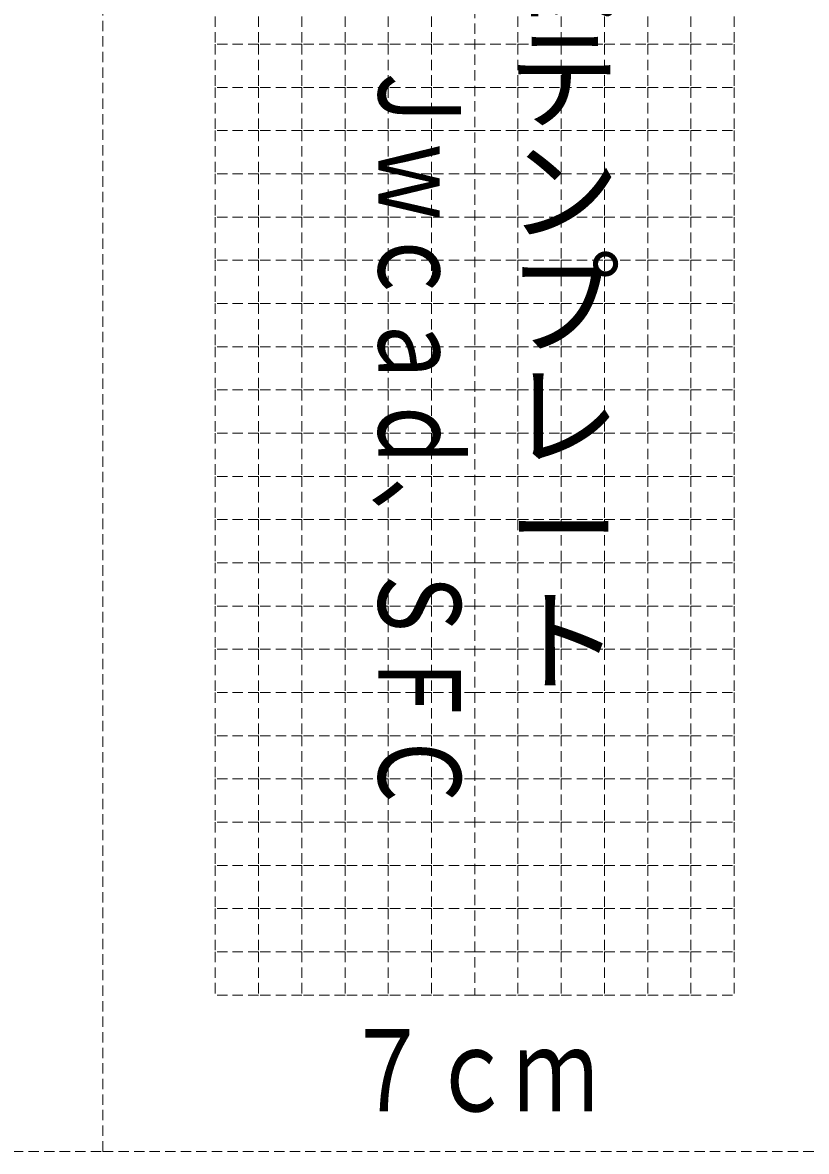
# Model space of a CAD drawing. Units: millimetres on the paper. Extents: x -148 to 223, y -210 to 210.
# Drawn here: x 42.1 to 132.7, y -129.2 to 1.4 of the extents above; entities that cross this region are included whole.
import ezdxf
from ezdxf.enums import TextEntityAlignment as Align

# ---------------------------------------------------------------- set-up
doc = ezdxf.new("R2010")
doc.units = ezdxf.units.MM
doc.linetypes.add('DASHED1', pattern=[1.8, 1.2, -0.6])
doc.layers.add('0-0', color=3, linetype='DASHED1', lineweight=9)
doc.styles.add('@ＭＳ ゴシック', font='')
doc.styles.add('ＭＳ ゴシック', font='')
doc.styles.get('@ＭＳ ゴシック').set_extended_font_data('@MS Gothic')
doc.styles.get('ＭＳ ゴシック').set_extended_font_data('MS Gothic')

msp = doc.modelspace()

# ---------------------------------------------------------------- linework, layer by layer
at = {"layer": '0-0'}
for p, q in [((51.377, -129.176), (51.377, 173.824)), ((94.377, 103.907), (94.377, -111.093)), ((84.377, 3.907), (84.377, -1.093)), ((89.377, 3.907), (89.377, -1.093)), ((99.377, 3.907), (99.377, -1.093)), ((104.377, 3.907), (104.377, -1.093)), ((84.377, -1.093), (84.377, -6.093)), ((89.377, -1.093), (89.377, -6.093)), ((99.377, -1.093), (99.377, -6.093)), ((104.377, -1.093), (104.377, -6.093)), ((84.377, -6.093), (84.377, -11.093)), ((89.377, -6.093), (89.377, -11.093)), ((99.377, -6.093), (99.377, -11.093)), ((104.377, -6.093), (104.377, -11.093)), ((84.377, -11.093), (84.377, -16.093)), ((89.377, -11.093), (89.377, -16.093)), ((99.377, -11.093), (99.377, -16.093)), ((104.377, -11.093), (104.377, -16.093)), ((84.377, -16.093), (84.377, -21.093)), ((89.377, -16.093), (89.377, -21.093)), ((99.377, -16.093), (99.377, -21.093)), ((104.377, -16.093), (104.377, -21.093)), ((84.377, -21.093), (84.377, -26.093)), ((89.377, -21.093), (89.377, -26.093)), ((99.377, -21.093), (99.377, -26.093)), ((104.377, -21.093), (104.377, -26.093)), ((84.377, -26.093), (84.377, -31.093)), ((89.377, -26.093), (89.377, -31.093)), ((99.377, -26.093), (99.377, -31.093)), ((104.377, -26.093), (104.377, -31.093)), ((84.377, -31.093), (84.377, -36.093)), ((89.377, -31.093), (89.377, -36.093)), ((99.377, -31.093), (99.377, -36.093)), ((104.377, -31.093), (104.377, -36.093)), ((84.377, -36.093), (84.377, -41.093)), ((89.377, -36.093), (89.377, -41.093)), ((99.377, -36.093), (99.377, -41.093)), ((104.377, -36.093), (104.377, -41.093)), ((84.377, -41.093), (84.377, -46.093)), ((89.377, -41.093), (89.377, -46.093)), ((99.377, -41.093), (99.377, -46.093)), ((104.377, -41.093), (104.377, -46.093)), ((84.377, -46.093), (84.377, -51.093)), ((89.377, -46.093), (89.377, -51.093)), ((99.377, -46.093), (99.377, -51.093)), ((104.377, -46.093), (104.377, -51.093)), ((84.377, -51.093), (84.377, -56.093)), ((89.377, -51.093), (89.377, -56.093)), ((99.377, -51.093), (99.377, -56.093)), ((104.377, -51.093), (104.377, -56.093)), ((84.377, -56.093), (84.377, -61.093)), ((89.377, -56.093), (89.377, -61.093)), ((99.377, -56.093), (99.377, -61.093)), ((104.377, -56.093), (104.377, -61.093)), ((84.377, -61.093), (84.377, -66.093)), ((89.377, -61.093), (89.377, -66.093)), ((99.377, -61.093), (99.377, -66.093)), ((104.377, -61.093), (104.377, -66.093)), ((84.377, -66.093), (84.377, -71.093)), ((89.377, -66.093), (89.377, -71.093)), ((99.377, -66.093), (99.377, -71.093)), ((104.377, -66.093), (104.377, -71.093)), ((84.377, -71.093), (84.377, -76.093)), ((89.377, -71.093), (89.377, -76.093)), ((99.377, -71.093), (99.377, -76.093)), ((104.377, -71.093), (104.377, -76.093)), ((84.377, -76.093), (84.377, -81.093)), ((89.377, -76.093), (89.377, -81.093)), ((99.377, -76.093), (99.377, -81.093)), ((104.377, -76.093), (104.377, -81.093)), ((84.377, -81.093), (84.377, -86.093)), ((89.377, -81.093), (89.377, -86.093)), ((99.377, -81.093), (99.377, -86.093)), ((104.377, -81.093), (104.377, -86.093)), ((84.377, -86.093), (84.377, -91.093)), ((89.377, -86.093), (89.377, -91.093)), ((99.377, -86.093), (99.377, -91.093)), ((104.377, -86.093), (104.377, -91.093)), ((84.377, -91.093), (84.377, -96.093)), ((89.377, -91.093), (89.377, -96.093)), ((99.377, -91.093), (99.377, -96.093)), ((104.377, -91.093), (104.377, -96.093)), ((84.377, -96.093), (84.377, -101.093)), ((89.377, -96.093), (89.377, -101.093)), ((99.377, -96.093), (99.377, -101.093)), ((104.377, -96.093), (104.377, -101.093)), ((84.377, -101.093), (84.377, -106.093)), ((89.377, -101.093), (89.377, -106.093)), ((99.377, -101.093), (99.377, -106.093)), ((104.377, -101.093), (104.377, -106.093)), ((84.377, -106.093), (84.377, -111.093)), ((89.377, -106.093), (89.377, -111.093)), ((99.377, -106.093), (99.377, -111.093)), ((104.377, -106.093), (104.377, -111.093)), ((69.377, -111.093), (64.377, -111.093)), ((74.377, -111.093), (69.377, -111.093)), ((79.377, -111.093), (74.377, -111.093)), ((84.377, -111.093), (79.377, -111.093)), ((104.377, -111.093), (109.377, -111.093)), ((109.377, -111.093), (114.377, -111.093)), ((114.377, -111.093), (119.377, -111.093)), ((119.377, -111.093), (124.377, -111.093)), ((-34.623, -129.176), (51.377, -129.176)), ((51.377, -129.176), (137.377, -129.176))]:
    msp.add_line(p, q, dxfattribs=at)
for points in [[(69.377, 3.907), (64.377, 3.907), (64.377, -1.093)], [(74.377, 3.907), (69.377, 3.907), (69.377, -1.093)], [(79.377, 3.907), (74.377, 3.907), (74.377, -1.093)], [(84.377, 3.907), (79.377, 3.907), (79.377, -1.093)], [(104.377, 3.907), (109.377, 3.907), (109.377, -1.093)], [(109.377, 3.907), (114.377, 3.907), (114.377, -1.093)], [(114.377, 3.907), (119.377, 3.907), (119.377, -1.093)], [(119.377, 3.907), (124.377, 3.907), (124.377, -1.093)], [(69.377, -1.093), (64.377, -1.093), (64.377, -6.093)], [(74.377, -1.093), (69.377, -1.093), (69.377, -6.093)], [(79.377, -1.093), (74.377, -1.093), (74.377, -6.093)], [(84.377, -1.093), (79.377, -1.093), (79.377, -6.093)], [(94.377, -1.093), (89.377, -1.093), (84.377, -1.093)], [(94.377, -1.093), (99.377, -1.093), (104.377, -1.093)], [(104.377, -1.093), (109.377, -1.093), (109.377, -6.093)], [(109.377, -1.093), (114.377, -1.093), (114.377, -6.093)], [(114.377, -1.093), (119.377, -1.093), (119.377, -6.093)], [(119.377, -1.093), (124.377, -1.093), (124.377, -6.093)], [(69.377, -6.093), (64.377, -6.093), (64.377, -11.093)], [(74.377, -6.093), (69.377, -6.093), (69.377, -11.093)], [(79.377, -6.093), (74.377, -6.093), (74.377, -11.093)], [(84.377, -6.093), (79.377, -6.093), (79.377, -11.093)], [(94.377, -6.093), (89.377, -6.093), (84.377, -6.093)], [(94.377, -6.093), (99.377, -6.093), (104.377, -6.093)], [(104.377, -6.093), (109.377, -6.093), (109.377, -11.093)], [(109.377, -6.093), (114.377, -6.093), (114.377, -11.093)], [(114.377, -6.093), (119.377, -6.093), (119.377, -11.093)], [(119.377, -6.093), (124.377, -6.093), (124.377, -11.093)], [(69.377, -11.093), (64.377, -11.093), (64.377, -16.093)], [(74.377, -11.093), (69.377, -11.093), (69.377, -16.093)], [(79.377, -11.093), (74.377, -11.093), (74.377, -16.093)], [(84.377, -11.093), (79.377, -11.093), (79.377, -16.093)], [(94.377, -11.093), (89.377, -11.093), (84.377, -11.093)], [(94.377, -11.093), (99.377, -11.093), (104.377, -11.093)], [(104.377, -11.093), (109.377, -11.093), (109.377, -16.093)], [(109.377, -11.093), (114.377, -11.093), (114.377, -16.093)], [(114.377, -11.093), (119.377, -11.093), (119.377, -16.093)], [(119.377, -11.093), (124.377, -11.093), (124.377, -16.093)], [(69.377, -16.093), (64.377, -16.093), (64.377, -21.093)], [(74.377, -16.093), (69.377, -16.093), (69.377, -21.093)], [(79.377, -16.093), (74.377, -16.093), (74.377, -21.093)], [(84.377, -16.093), (79.377, -16.093), (79.377, -21.093)], [(94.377, -16.093), (89.377, -16.093), (84.377, -16.093)], [(94.377, -16.093), (99.377, -16.093), (104.377, -16.093)], [(104.377, -16.093), (109.377, -16.093), (109.377, -21.093)], [(109.377, -16.093), (114.377, -16.093), (114.377, -21.093)], [(114.377, -16.093), (119.377, -16.093), (119.377, -21.093)], [(119.377, -16.093), (124.377, -16.093), (124.377, -21.093)], [(69.377, -21.093), (64.377, -21.093), (64.377, -26.093)], [(74.377, -21.093), (69.377, -21.093), (69.377, -26.093)], [(79.377, -21.093), (74.377, -21.093), (74.377, -26.093)], [(84.377, -21.093), (79.377, -21.093), (79.377, -26.093)], [(94.377, -21.093), (89.377, -21.093), (84.377, -21.093)], [(94.377, -21.093), (99.377, -21.093), (104.377, -21.093)], [(104.377, -21.093), (109.377, -21.093), (109.377, -26.093)], [(109.377, -21.093), (114.377, -21.093), (114.377, -26.093)], [(114.377, -21.093), (119.377, -21.093), (119.377, -26.093)], [(119.377, -21.093), (124.377, -21.093), (124.377, -26.093)], [(69.377, -26.093), (64.377, -26.093), (64.377, -31.093)], [(74.377, -26.093), (69.377, -26.093), (69.377, -31.093)], [(79.377, -26.093), (74.377, -26.093), (74.377, -31.093)], [(84.377, -26.093), (79.377, -26.093), (79.377, -31.093)], [(94.377, -26.093), (89.377, -26.093), (84.377, -26.093)], [(94.377, -26.093), (99.377, -26.093), (104.377, -26.093)], [(104.377, -26.093), (109.377, -26.093), (109.377, -31.093)], [(109.377, -26.093), (114.377, -26.093), (114.377, -31.093)], [(114.377, -26.093), (119.377, -26.093), (119.377, -31.093)], [(119.377, -26.093), (124.377, -26.093), (124.377, -31.093)], [(69.377, -31.093), (64.377, -31.093), (64.377, -36.093)], [(74.377, -31.093), (69.377, -31.093), (69.377, -36.093)], [(79.377, -31.093), (74.377, -31.093), (74.377, -36.093)], [(84.377, -31.093), (79.377, -31.093), (79.377, -36.093)], [(94.377, -31.093), (89.377, -31.093), (84.377, -31.093)], [(94.377, -31.093), (99.377, -31.093), (104.377, -31.093)], [(104.377, -31.093), (109.377, -31.093), (109.377, -36.093)], [(109.377, -31.093), (114.377, -31.093), (114.377, -36.093)], [(114.377, -31.093), (119.377, -31.093), (119.377, -36.093)], [(119.377, -31.093), (124.377, -31.093), (124.377, -36.093)], [(69.377, -36.093), (64.377, -36.093), (64.377, -41.093)], [(74.377, -36.093), (69.377, -36.093), (69.377, -41.093)], [(79.377, -36.093), (74.377, -36.093), (74.377, -41.093)], [(84.377, -36.093), (79.377, -36.093), (79.377, -41.093)], [(94.377, -36.093), (89.377, -36.093), (84.377, -36.093)], [(94.377, -36.093), (99.377, -36.093), (104.377, -36.093)], [(104.377, -36.093), (109.377, -36.093), (109.377, -41.093)], [(109.377, -36.093), (114.377, -36.093), (114.377, -41.093)], [(114.377, -36.093), (119.377, -36.093), (119.377, -41.093)], [(119.377, -36.093), (124.377, -36.093), (124.377, -41.093)], [(69.377, -41.093), (64.377, -41.093), (64.377, -46.093)], [(74.377, -41.093), (69.377, -41.093), (69.377, -46.093)], [(79.377, -41.093), (74.377, -41.093), (74.377, -46.093)], [(84.377, -41.093), (79.377, -41.093), (79.377, -46.093)], [(94.377, -41.093), (89.377, -41.093), (84.377, -41.093)], [(94.377, -41.093), (99.377, -41.093), (104.377, -41.093)], [(104.377, -41.093), (109.377, -41.093), (109.377, -46.093)], [(109.377, -41.093), (114.377, -41.093), (114.377, -46.093)], [(114.377, -41.093), (119.377, -41.093), (119.377, -46.093)], [(119.377, -41.093), (124.377, -41.093), (124.377, -46.093)], [(69.377, -46.093), (64.377, -46.093), (64.377, -51.093)], [(74.377, -46.093), (69.377, -46.093), (69.377, -51.093)], [(79.377, -46.093), (74.377, -46.093), (74.377, -51.093)], [(84.377, -46.093), (79.377, -46.093), (79.377, -51.093)], [(94.377, -46.093), (89.377, -46.093), (84.377, -46.093)], [(94.377, -46.093), (99.377, -46.093), (104.377, -46.093)], [(104.377, -46.093), (109.377, -46.093), (109.377, -51.093)], [(109.377, -46.093), (114.377, -46.093), (114.377, -51.093)], [(114.377, -46.093), (119.377, -46.093), (119.377, -51.093)], [(119.377, -46.093), (124.377, -46.093), (124.377, -51.093)], [(69.377, -51.093), (64.377, -51.093), (64.377, -56.093)], [(74.377, -51.093), (69.377, -51.093), (69.377, -56.093)], [(79.377, -51.093), (74.377, -51.093), (74.377, -56.093)], [(84.377, -51.093), (79.377, -51.093), (79.377, -56.093)], [(94.377, -51.093), (89.377, -51.093), (84.377, -51.093)], [(94.377, -51.093), (99.377, -51.093), (104.377, -51.093)], [(104.377, -51.093), (109.377, -51.093), (109.377, -56.093)], [(109.377, -51.093), (114.377, -51.093), (114.377, -56.093)], [(114.377, -51.093), (119.377, -51.093), (119.377, -56.093)], [(119.377, -51.093), (124.377, -51.093), (124.377, -56.093)], [(69.377, -56.093), (64.377, -56.093), (64.377, -61.093)], [(74.377, -56.093), (69.377, -56.093), (69.377, -61.093)], [(79.377, -56.093), (74.377, -56.093), (74.377, -61.093)], [(84.377, -56.093), (79.377, -56.093), (79.377, -61.093)], [(94.377, -56.093), (89.377, -56.093), (84.377, -56.093)], [(94.377, -56.093), (99.377, -56.093), (104.377, -56.093)], [(104.377, -56.093), (109.377, -56.093), (109.377, -61.093)], [(109.377, -56.093), (114.377, -56.093), (114.377, -61.093)], [(114.377, -56.093), (119.377, -56.093), (119.377, -61.093)], [(119.377, -56.093), (124.377, -56.093), (124.377, -61.093)], [(69.377, -61.093), (64.377, -61.093), (64.377, -66.093)], [(74.377, -61.093), (69.377, -61.093), (69.377, -66.093)], [(79.377, -61.093), (74.377, -61.093), (74.377, -66.093)], [(84.377, -61.093), (79.377, -61.093), (79.377, -66.093)], [(94.377, -61.093), (89.377, -61.093), (84.377, -61.093)], [(94.377, -61.093), (99.377, -61.093), (104.377, -61.093)], [(104.377, -61.093), (109.377, -61.093), (109.377, -66.093)], [(109.377, -61.093), (114.377, -61.093), (114.377, -66.093)], [(114.377, -61.093), (119.377, -61.093), (119.377, -66.093)], [(119.377, -61.093), (124.377, -61.093), (124.377, -66.093)], [(69.377, -66.093), (64.377, -66.093), (64.377, -71.093)], [(74.377, -66.093), (69.377, -66.093), (69.377, -71.093)], [(79.377, -66.093), (74.377, -66.093), (74.377, -71.093)], [(84.377, -66.093), (79.377, -66.093), (79.377, -71.093)], [(94.377, -66.093), (89.377, -66.093), (84.377, -66.093)], [(94.377, -66.093), (99.377, -66.093), (104.377, -66.093)], [(104.377, -66.093), (109.377, -66.093), (109.377, -71.093)], [(109.377, -66.093), (114.377, -66.093), (114.377, -71.093)], [(114.377, -66.093), (119.377, -66.093), (119.377, -71.093)], [(119.377, -66.093), (124.377, -66.093), (124.377, -71.093)], [(69.377, -71.093), (64.377, -71.093), (64.377, -76.093)], [(74.377, -71.093), (69.377, -71.093), (69.377, -76.093)], [(79.377, -71.093), (74.377, -71.093), (74.377, -76.093)], [(84.377, -71.093), (79.377, -71.093), (79.377, -76.093)], [(94.377, -71.093), (89.377, -71.093), (84.377, -71.093)], [(94.377, -71.093), (99.377, -71.093), (104.377, -71.093)], [(104.377, -71.093), (109.377, -71.093), (109.377, -76.093)], [(109.377, -71.093), (114.377, -71.093), (114.377, -76.093)], [(114.377, -71.093), (119.377, -71.093), (119.377, -76.093)], [(119.377, -71.093), (124.377, -71.093), (124.377, -76.093)], [(69.377, -76.093), (64.377, -76.093), (64.377, -81.093)], [(74.377, -76.093), (69.377, -76.093), (69.377, -81.093)], [(79.377, -76.093), (74.377, -76.093), (74.377, -81.093)], [(84.377, -76.093), (79.377, -76.093), (79.377, -81.093)], [(94.377, -76.093), (89.377, -76.093), (84.377, -76.093)], [(94.377, -76.093), (99.377, -76.093), (104.377, -76.093)], [(104.377, -76.093), (109.377, -76.093), (109.377, -81.093)], [(109.377, -76.093), (114.377, -76.093), (114.377, -81.093)], [(114.377, -76.093), (119.377, -76.093), (119.377, -81.093)], [(119.377, -76.093), (124.377, -76.093), (124.377, -81.093)], [(69.377, -81.093), (64.377, -81.093), (64.377, -86.093)], [(74.377, -81.093), (69.377, -81.093), (69.377, -86.093)], [(79.377, -81.093), (74.377, -81.093), (74.377, -86.093)], [(84.377, -81.093), (79.377, -81.093), (79.377, -86.093)], [(94.377, -81.093), (89.377, -81.093), (84.377, -81.093)], [(94.377, -81.093), (99.377, -81.093), (104.377, -81.093)], [(104.377, -81.093), (109.377, -81.093), (109.377, -86.093)], [(109.377, -81.093), (114.377, -81.093), (114.377, -86.093)], [(114.377, -81.093), (119.377, -81.093), (119.377, -86.093)], [(119.377, -81.093), (124.377, -81.093), (124.377, -86.093)], [(69.377, -86.093), (64.377, -86.093), (64.377, -91.093)], [(74.377, -86.093), (69.377, -86.093), (69.377, -91.093)], [(79.377, -86.093), (74.377, -86.093), (74.377, -91.093)], [(84.377, -86.093), (79.377, -86.093), (79.377, -91.093)], [(94.377, -86.093), (89.377, -86.093), (84.377, -86.093)], [(94.377, -86.093), (99.377, -86.093), (104.377, -86.093)], [(104.377, -86.093), (109.377, -86.093), (109.377, -91.093)], [(109.377, -86.093), (114.377, -86.093), (114.377, -91.093)], [(114.377, -86.093), (119.377, -86.093), (119.377, -91.093)], [(119.377, -86.093), (124.377, -86.093), (124.377, -91.093)], [(69.377, -91.093), (64.377, -91.093), (64.377, -96.093)], [(74.377, -91.093), (69.377, -91.093), (69.377, -96.093)], [(79.377, -91.093), (74.377, -91.093), (74.377, -96.093)], [(84.377, -91.093), (79.377, -91.093), (79.377, -96.093)], [(94.377, -91.093), (89.377, -91.093), (84.377, -91.093)], [(94.377, -91.093), (99.377, -91.093), (104.377, -91.093)], [(104.377, -91.093), (109.377, -91.093), (109.377, -96.093)], [(109.377, -91.093), (114.377, -91.093), (114.377, -96.093)], [(114.377, -91.093), (119.377, -91.093), (119.377, -96.093)], [(119.377, -91.093), (124.377, -91.093), (124.377, -96.093)], [(69.377, -96.093), (64.377, -96.093), (64.377, -101.093)], [(74.377, -96.093), (69.377, -96.093), (69.377, -101.093)], [(79.377, -96.093), (74.377, -96.093), (74.377, -101.093)], [(84.377, -96.093), (79.377, -96.093), (79.377, -101.093)], [(94.377, -96.093), (89.377, -96.093), (84.377, -96.093)], [(94.377, -96.093), (99.377, -96.093), (104.377, -96.093)], [(104.377, -96.093), (109.377, -96.093), (109.377, -101.093)], [(109.377, -96.093), (114.377, -96.093), (114.377, -101.093)], [(114.377, -96.093), (119.377, -96.093), (119.377, -101.093)], [(119.377, -96.093), (124.377, -96.093), (124.377, -101.093)], [(69.377, -101.093), (64.377, -101.093), (64.377, -106.093)], [(74.377, -101.093), (69.377, -101.093), (69.377, -106.093)], [(79.377, -101.093), (74.377, -101.093), (74.377, -106.093)], [(84.377, -101.093), (79.377, -101.093), (79.377, -106.093)], [(94.377, -101.093), (89.377, -101.093), (84.377, -101.093)], [(94.377, -101.093), (99.377, -101.093), (104.377, -101.093)], [(104.377, -101.093), (109.377, -101.093), (109.377, -106.093)], [(109.377, -101.093), (114.377, -101.093), (114.377, -106.093)], [(114.377, -101.093), (119.377, -101.093), (119.377, -106.093)], [(119.377, -101.093), (124.377, -101.093), (124.377, -106.093)], [(69.377, -106.093), (64.377, -106.093), (64.377, -111.093)], [(74.377, -106.093), (69.377, -106.093), (69.377, -111.093)], [(79.377, -106.093), (74.377, -106.093), (74.377, -111.093)], [(84.377, -106.093), (79.377, -106.093), (79.377, -111.093)], [(94.377, -106.093), (89.377, -106.093), (84.377, -106.093)], [(94.377, -106.093), (99.377, -106.093), (104.377, -106.093)], [(104.377, -106.093), (109.377, -106.093), (109.377, -111.093)], [(109.377, -106.093), (114.377, -106.093), (114.377, -111.093)], [(114.377, -106.093), (119.377, -106.093), (119.377, -111.093)], [(119.377, -106.093), (124.377, -106.093), (124.377, -111.093)], [(94.377, -111.093), (89.377, -111.093), (84.377, -111.093)], [(94.377, -111.093), (99.377, -111.093), (104.377, -111.093)]]:
    msp.add_lwpolyline(points, dxfattribs=at)

# ---------------------------------------------------------------- texts
at = {"layer": '0-0', "color": 7, "style": '@ＭＳ ゴシック'}
msp.add_text('（無料）背表紙テンプレート', height=9.531, rotation=270, dxfattribs=at).set_placement((96.877, 92.587), align=Align.BOTTOM_LEFT)
at = {"layer": '0-0', "color": 7, "style": 'ＭＳ ゴシック', "width": 0.75}
msp.add_text('Ｊｗｃａｄ、ＳＦＣ', height=9.531, rotation=270, dxfattribs=at).set_placement((80.377, -2.413), align=Align.BOTTOM_LEFT)
msp.add_text('７ｃｍ', height=9.531, dxfattribs=at).set_placement((79.377, -127.416), align=Align.BOTTOM_LEFT)

doc.saveas('drawing.dxf')
